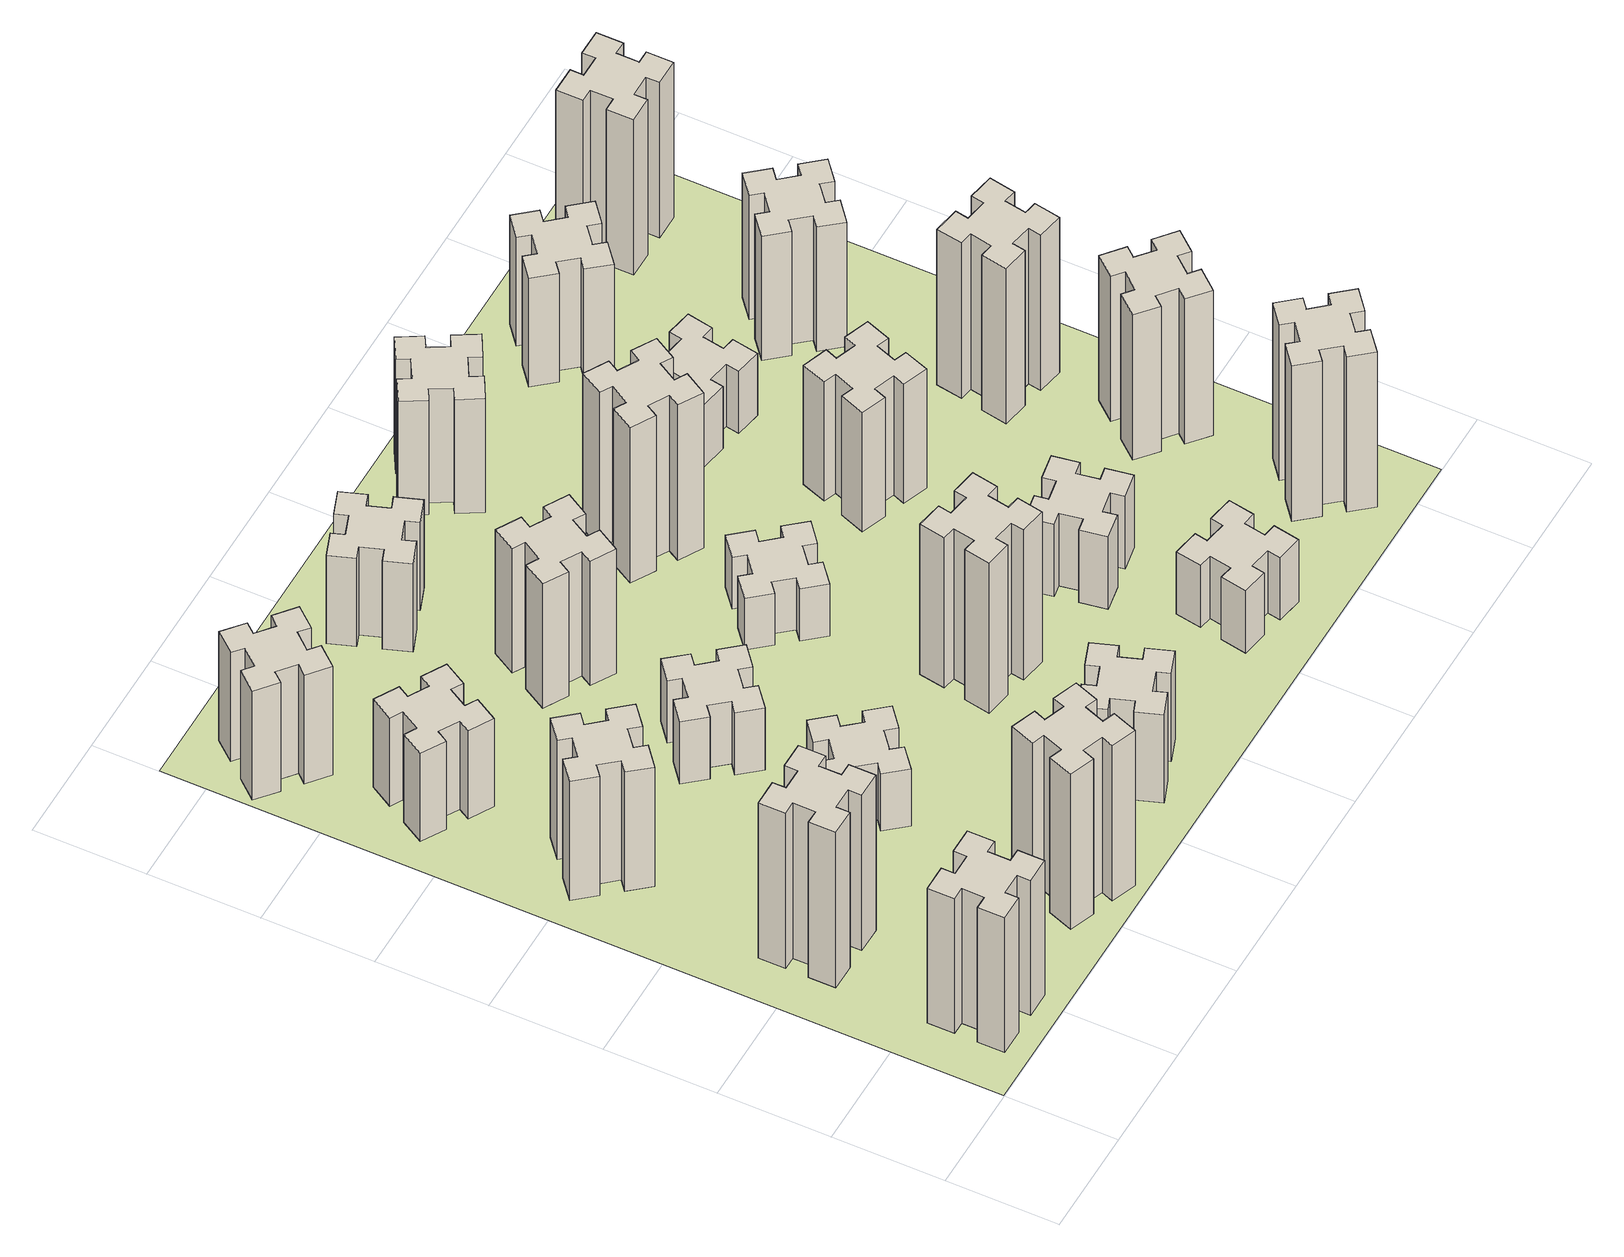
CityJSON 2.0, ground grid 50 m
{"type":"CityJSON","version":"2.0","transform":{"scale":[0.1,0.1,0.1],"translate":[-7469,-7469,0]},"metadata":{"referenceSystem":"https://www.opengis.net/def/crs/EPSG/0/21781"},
"CityObjects":{
"building1":{"type":"Building","attributes":{"class":"1000","function":"1000","usage":"1000","yearOfConstruction":2016,"roofType":"1000","measuredHeight":78,"storeysAboveGround":30,"storeysBelowGround":0},"geometry":[{"type":"Solid","lod":"1","boundaries":[[[[0,1,2,3,4,5,6,7,8,9,10,11,12,13,14,15,16,17,18,19]],[[17,16,20,21]],[[16,15,22,20]],[[15,14,23,22]],[[14,13,24,23]],[[13,12,25,24]],[[12,11,26,25]],[[11,10,27,26]],[[10,9,28,27]],[[9,8,29,28]],[[8,7,30,29]],[[7,6,31,30]],[[6,5,32,31]],[[5,4,33,32]],[[4,3,34,33]],[[3,2,35,34]],[[2,1,36,35]],[[1,0,37,36]],[[0,19,38,37]],[[19,18,39,38]],[[18,17,21,39]],[[24,25,26,27,28,29,30,31,32,33,34,35,36,37,38,39,21,20,22,23]]]]}]},
"building2":{"type":"Building","attributes":{"class":"1000","function":"1000","usage":"1000","yearOfConstruction":2016,"roofType":"1000","measuredHeight":90,"storeysAboveGround":30,"storeysBelowGround":0},"geometry":[{"type":"Solid","lod":"1","boundaries":[[[[40,41,42,43,44,45,46,47,48,49,50,51,52,53,54,55,56,57,58,59]],[[57,56,60,61]],[[56,55,62,60]],[[55,54,63,62]],[[54,53,64,63]],[[53,52,65,64]],[[52,51,66,65]],[[51,50,67,66]],[[50,49,68,67]],[[49,48,69,68]],[[48,47,70,69]],[[47,46,71,70]],[[46,45,72,71]],[[45,44,73,72]],[[44,43,74,73]],[[43,42,75,74]],[[42,41,76,75]],[[41,40,77,76]],[[40,59,78,77]],[[59,58,79,78]],[[58,57,61,79]],[[64,65,66,67,68,69,70,71,72,73,74,75,76,77,78,79,61,60,62,63]]]]}]},
"building3":{"type":"Building","attributes":{"class":"1000","function":"1000","usage":"1000","yearOfConstruction":2016,"roofType":"1000","measuredHeight":69,"storeysAboveGround":30,"storeysBelowGround":0},"geometry":[{"type":"Solid","lod":"1","boundaries":[[[[80,81,82,83,84,85,86,87,88,89,90,91,92,93,94,95,96,97,98,99]],[[97,96,100,101]],[[96,95,102,100]],[[95,94,103,102]],[[94,93,104,103]],[[93,92,105,104]],[[92,91,106,105]],[[91,90,107,106]],[[90,89,108,107]],[[89,88,109,108]],[[88,87,110,109]],[[87,86,111,110]],[[86,85,112,111]],[[85,84,113,112]],[[84,83,114,113]],[[83,82,115,114]],[[82,81,116,115]],[[81,80,117,116]],[[80,99,118,117]],[[99,98,119,118]],[[98,97,101,119]],[[104,105,106,107,108,109,110,111,112,113,114,115,116,117,118,119,101,100,102,103]]]]}]},
"building4":{"type":"Building","attributes":{"class":"1000","function":"1000","usage":"1000","yearOfConstruction":2016,"roofType":"1000","measuredHeight":51,"storeysAboveGround":30,"storeysBelowGround":0},"geometry":[{"type":"Solid","lod":"1","boundaries":[[[[120,121,122,123,124,125,126,127,128,129,130,131,132,133,134,135,136,137,138,139]],[[137,136,140,141]],[[136,135,142,140]],[[135,134,143,142]],[[134,133,144,143]],[[133,132,145,144]],[[132,131,146,145]],[[131,130,147,146]],[[130,129,148,147]],[[129,128,149,148]],[[128,127,150,149]],[[127,126,151,150]],[[126,125,152,151]],[[125,124,153,152]],[[124,123,154,153]],[[123,122,155,154]],[[122,121,156,155]],[[121,120,157,156]],[[120,139,158,157]],[[139,138,159,158]],[[138,137,141,159]],[[144,145,146,147,148,149,150,151,152,153,154,155,156,157,158,159,141,140,142,143]]]]}]},
"building5":{"type":"Building","attributes":{"class":"1000","function":"1000","usage":"1000","yearOfConstruction":2016,"roofType":"1000","measuredHeight":90,"storeysAboveGround":30,"storeysBelowGround":0},"geometry":[{"type":"Solid","lod":"1","boundaries":[[[[160,161,162,163,164,165,166,167,168,169,170,171,172,173,174,175,176,177,178,179]],[[177,176,180,181]],[[176,175,182,180]],[[175,174,183,182]],[[174,173,184,183]],[[173,172,185,184]],[[172,171,186,185]],[[171,170,187,186]],[[170,169,188,187]],[[169,168,189,188]],[[168,167,190,189]],[[167,166,191,190]],[[166,165,192,191]],[[165,164,193,192]],[[164,163,194,193]],[[163,162,195,194]],[[162,161,196,195]],[[161,160,197,196]],[[160,179,198,197]],[[179,178,199,198]],[[178,177,181,199]],[[184,185,186,187,188,189,190,191,192,193,194,195,196,197,198,199,181,180,182,183]]]]}]},
"building6":{"type":"Building","attributes":{"class":"1000","function":"1000","usage":"1000","yearOfConstruction":2016,"roofType":"1000","measuredHeight":63,"storeysAboveGround":30,"storeysBelowGround":0},"geometry":[{"type":"Solid","lod":"1","boundaries":[[[[200,201,202,203,204,205,206,207,208,209,210,211,212,213,214,215,216,217,218,219]],[[217,216,220,221]],[[216,215,222,220]],[[215,214,223,222]],[[214,213,224,223]],[[213,212,225,224]],[[212,211,226,225]],[[211,210,227,226]],[[210,209,228,227]],[[209,208,229,228]],[[208,207,230,229]],[[207,206,231,230]],[[206,205,232,231]],[[205,204,233,232]],[[204,203,234,233]],[[203,202,235,234]],[[202,201,236,235]],[[201,200,237,236]],[[200,219,238,237]],[[219,218,239,238]],[[218,217,221,239]],[[224,225,226,227,228,229,230,231,232,233,234,235,236,237,238,239,221,220,222,223]]]]}]},
"building7":{"type":"Building","attributes":{"class":"1000","function":"1000","usage":"1000","yearOfConstruction":2016,"roofType":"1000","measuredHeight":33,"storeysAboveGround":30,"storeysBelowGround":0},"geometry":[{"type":"Solid","lod":"1","boundaries":[[[[240,241,242,243,244,245,246,247,248,249,250,251,252,253,254,255,256,257,258,259]],[[257,256,260,261]],[[256,255,262,260]],[[255,254,263,262]],[[254,253,264,263]],[[253,252,265,264]],[[252,251,266,265]],[[251,250,267,266]],[[250,249,268,267]],[[249,248,269,268]],[[248,247,270,269]],[[247,246,271,270]],[[246,245,272,271]],[[245,244,273,272]],[[244,243,274,273]],[[243,242,275,274]],[[242,241,276,275]],[[241,240,277,276]],[[240,259,278,277]],[[259,258,279,278]],[[258,257,261,279]],[[264,265,266,267,268,269,270,271,272,273,274,275,276,277,278,279,261,260,262,263]]]]}]},
"building8":{"type":"Building","attributes":{"class":"1000","function":"1000","usage":"1000","yearOfConstruction":2016,"roofType":"1000","measuredHeight":36,"storeysAboveGround":30,"storeysBelowGround":0},"geometry":[{"type":"Solid","lod":"1","boundaries":[[[[280,281,282,283,284,285,286,287,288,289,290,291,292,293,294,295,296,297,298,299]],[[297,296,300,301]],[[296,295,302,300]],[[295,294,303,302]],[[294,293,304,303]],[[293,292,305,304]],[[292,291,306,305]],[[291,290,307,306]],[[290,289,308,307]],[[289,288,309,308]],[[288,287,310,309]],[[287,286,311,310]],[[286,285,312,311]],[[285,284,313,312]],[[284,283,314,313]],[[283,282,315,314]],[[282,281,316,315]],[[281,280,317,316]],[[280,299,318,317]],[[299,298,319,318]],[[298,297,301,319]],[[304,305,306,307,308,309,310,311,312,313,314,315,316,317,318,319,301,300,302,303]]]]}]},
"building9":{"type":"Building","attributes":{"class":"1000","function":"1000","usage":"1000","yearOfConstruction":2016,"roofType":"1000","measuredHeight":51,"storeysAboveGround":30,"storeysBelowGround":0},"geometry":[{"type":"Solid","lod":"1","boundaries":[[[[320,321,322,323,324,325,326,327,328,329,330,331,332,333,334,335,336,337,338,339]],[[337,336,340,341]],[[336,335,342,340]],[[335,334,343,342]],[[334,333,344,343]],[[333,332,345,344]],[[332,331,346,345]],[[331,330,347,346]],[[330,329,348,347]],[[329,328,349,348]],[[328,327,350,349]],[[327,326,351,350]],[[326,325,352,351]],[[325,324,353,352]],[[324,323,354,353]],[[323,322,355,354]],[[322,321,356,355]],[[321,320,357,356]],[[320,339,358,357]],[[339,338,359,358]],[[338,337,341,359]],[[344,345,346,347,348,349,350,351,352,353,354,355,356,357,358,359,341,340,342,343]]]]}]},
"building10":{"type":"Building","attributes":{"class":"1000","function":"1000","usage":"1000","yearOfConstruction":2016,"roofType":"1000","measuredHeight":72,"storeysAboveGround":30,"storeysBelowGround":0},"geometry":[{"type":"Solid","lod":"1","boundaries":[[[[360,361,362,363,364,365,366,367,368,369,370,371,372,373,374,375,376,377,378,379]],[[377,376,380,381]],[[376,375,382,380]],[[375,374,383,382]],[[374,373,384,383]],[[373,372,385,384]],[[372,371,386,385]],[[371,370,387,386]],[[370,369,388,387]],[[369,368,389,388]],[[368,367,390,389]],[[367,366,391,390]],[[366,365,392,391]],[[365,364,393,392]],[[364,363,394,393]],[[363,362,395,394]],[[362,361,396,395]],[[361,360,397,396]],[[360,379,398,397]],[[379,378,399,398]],[[378,377,381,399]],[[384,385,386,387,388,389,390,391,392,393,394,395,396,397,398,399,381,380,382,383]]]]}]},
"building11":{"type":"Building","attributes":{"class":"1000","function":"1000","usage":"1000","yearOfConstruction":2016,"roofType":"1000","measuredHeight":51,"storeysAboveGround":30,"storeysBelowGround":0},"geometry":[{"type":"Solid","lod":"1","boundaries":[[[[400,401,402,403,404,405,406,407,408,409,410,411,412,413,414,415,416,417,418,419]],[[417,416,420,421]],[[416,415,422,420]],[[415,414,423,422]],[[414,413,424,423]],[[413,412,425,424]],[[412,411,426,425]],[[411,410,427,426]],[[410,409,428,427]],[[409,408,429,428]],[[408,407,430,429]],[[407,406,431,430]],[[406,405,432,431]],[[405,404,433,432]],[[404,403,434,433]],[[403,402,435,434]],[[402,401,436,435]],[[401,400,437,436]],[[400,419,438,437]],[[419,418,439,438]],[[418,417,421,439]],[[424,425,426,427,428,429,430,431,432,433,434,435,436,437,438,439,421,420,422,423]]]]}]},
"building12":{"type":"Building","attributes":{"class":"1000","function":"1000","usage":"1000","yearOfConstruction":2016,"roofType":"1000","measuredHeight":87,"storeysAboveGround":30,"storeysBelowGround":0},"geometry":[{"type":"Solid","lod":"1","boundaries":[[[[440,441,442,443,444,445,446,447,448,449,450,451,452,453,454,455,456,457,458,459]],[[457,456,460,461]],[[456,455,462,460]],[[455,454,463,462]],[[454,453,464,463]],[[453,452,465,464]],[[452,451,466,465]],[[451,450,467,466]],[[450,449,468,467]],[[449,448,469,468]],[[448,447,470,469]],[[447,446,471,470]],[[446,445,472,471]],[[445,444,473,472]],[[444,443,474,473]],[[443,442,475,474]],[[442,441,476,475]],[[441,440,477,476]],[[440,459,478,477]],[[459,458,479,478]],[[458,457,461,479]],[[464,465,466,467,468,469,470,471,472,473,474,475,476,477,478,479,461,460,462,463]]]]}]},
"building13":{"type":"Building","attributes":{"class":"1000","function":"1000","usage":"1000","yearOfConstruction":2016,"roofType":"1000","measuredHeight":30,"storeysAboveGround":30,"storeysBelowGround":0},"geometry":[{"type":"Solid","lod":"1","boundaries":[[[[480,481,482,483,484,485,486,487,488,489,490,491,492,493,494,495,496,497,498,499]],[[497,496,500,501]],[[496,495,502,500]],[[495,494,503,502]],[[494,493,504,503]],[[493,492,505,504]],[[492,491,506,505]],[[491,490,507,506]],[[490,489,508,507]],[[489,488,509,508]],[[488,487,510,509]],[[487,486,511,510]],[[486,485,512,511]],[[485,484,513,512]],[[484,483,514,513]],[[483,482,515,514]],[[482,481,516,515]],[[481,480,517,516]],[[480,499,518,517]],[[499,498,519,518]],[[498,497,501,519]],[[504,505,506,507,508,509,510,511,512,513,514,515,516,517,518,519,501,500,502,503]]]]}]},
"building14":{"type":"Building","attributes":{"class":"1000","function":"1000","usage":"1000","yearOfConstruction":2016,"roofType":"1000","measuredHeight":90,"storeysAboveGround":30,"storeysBelowGround":0},"geometry":[{"type":"Solid","lod":"1","boundaries":[[[[520,521,522,523,524,525,526,527,528,529,530,531,532,533,534,535,536,537,538,539]],[[537,536,540,541]],[[536,535,542,540]],[[535,534,543,542]],[[534,533,544,543]],[[533,532,545,544]],[[532,531,546,545]],[[531,530,547,546]],[[530,529,548,547]],[[529,528,549,548]],[[528,527,550,549]],[[527,526,551,550]],[[526,525,552,551]],[[525,524,553,552]],[[524,523,554,553]],[[523,522,555,554]],[[522,521,556,555]],[[521,520,557,556]],[[520,539,558,557]],[[539,538,559,558]],[[538,537,541,559]],[[544,545,546,547,548,549,550,551,552,553,554,555,556,557,558,559,541,540,542,543]]]]}]},
"building15":{"type":"Building","attributes":{"class":"1000","function":"1000","usage":"1000","yearOfConstruction":2016,"roofType":"1000","measuredHeight":36,"storeysAboveGround":30,"storeysBelowGround":0},"geometry":[{"type":"Solid","lod":"1","boundaries":[[[[560,561,562,563,564,565,566,567,568,569,570,571,572,573,574,575,576,577,578,579]],[[577,576,580,581]],[[576,575,582,580]],[[575,574,583,582]],[[574,573,584,583]],[[573,572,585,584]],[[572,571,586,585]],[[571,570,587,586]],[[570,569,588,587]],[[569,568,589,588]],[[568,567,590,589]],[[567,566,591,590]],[[566,565,592,591]],[[565,564,593,592]],[[564,563,594,593]],[[563,562,595,594]],[[562,561,596,595]],[[561,560,597,596]],[[560,579,598,597]],[[579,578,599,598]],[[578,577,581,599]],[[584,585,586,587,588,589,590,591,592,593,594,595,596,597,598,599,581,580,582,583]]]]}]},
"building16":{"type":"Building","attributes":{"class":"1000","function":"1000","usage":"1000","yearOfConstruction":2016,"roofType":"1000","measuredHeight":66,"storeysAboveGround":30,"storeysBelowGround":0},"geometry":[{"type":"Solid","lod":"1","boundaries":[[[[600,601,602,603,604,605,606,607,608,609,610,611,612,613,614,615,616,617,618,619]],[[617,616,620,621]],[[616,615,622,620]],[[615,614,623,622]],[[614,613,624,623]],[[613,612,625,624]],[[612,611,626,625]],[[611,610,627,626]],[[610,609,628,627]],[[609,608,629,628]],[[608,607,630,629]],[[607,606,631,630]],[[606,605,632,631]],[[605,604,633,632]],[[604,603,634,633]],[[603,602,635,634]],[[602,601,636,635]],[[601,600,637,636]],[[600,619,638,637]],[[619,618,639,638]],[[618,617,621,639]],[[624,625,626,627,628,629,630,631,632,633,634,635,636,637,638,639,621,620,622,623]]]]}]},
"building17":{"type":"Building","attributes":{"class":"1000","function":"1000","usage":"1000","yearOfConstruction":2016,"roofType":"1000","measuredHeight":42,"storeysAboveGround":30,"storeysBelowGround":0},"geometry":[{"type":"Solid","lod":"1","boundaries":[[[[640,641,642,643,644,645,646,647,648,649,650,651,652,653,654,655,656,657,658,659]],[[657,656,660,661]],[[656,655,662,660]],[[655,654,663,662]],[[654,653,664,663]],[[653,652,665,664]],[[652,651,666,665]],[[651,650,667,666]],[[650,649,668,667]],[[649,648,669,668]],[[648,647,670,669]],[[647,646,671,670]],[[646,645,672,671]],[[645,644,673,672]],[[644,643,674,673]],[[643,642,675,674]],[[642,641,676,675]],[[641,640,677,676]],[[640,659,678,677]],[[659,658,679,678]],[[658,657,661,679]],[[664,665,666,667,668,669,670,671,672,673,674,675,676,677,678,679,661,660,662,663]]]]}]},
"building18":{"type":"Building","attributes":{"class":"1000","function":"1000","usage":"1000","yearOfConstruction":2016,"roofType":"1000","measuredHeight":69,"storeysAboveGround":30,"storeysBelowGround":0},"geometry":[{"type":"Solid","lod":"1","boundaries":[[[[680,681,682,683,684,685,686,687,688,689,690,691,692,693,694,695,696,697,698,699]],[[697,696,700,701]],[[696,695,702,700]],[[695,694,703,702]],[[694,693,704,703]],[[693,692,705,704]],[[692,691,706,705]],[[691,690,707,706]],[[690,689,708,707]],[[689,688,709,708]],[[688,687,710,709]],[[687,686,711,710]],[[686,685,712,711]],[[685,684,713,712]],[[684,683,714,713]],[[683,682,715,714]],[[682,681,716,715]],[[681,680,717,716]],[[680,699,718,717]],[[699,698,719,718]],[[698,697,701,719]],[[704,705,706,707,708,709,710,711,712,713,714,715,716,717,718,719,701,700,702,703]]]]}]},
"building19":{"type":"Building","attributes":{"class":"1000","function":"1000","usage":"1000","yearOfConstruction":2016,"roofType":"1000","measuredHeight":36,"storeysAboveGround":30,"storeysBelowGround":0},"geometry":[{"type":"Solid","lod":"1","boundaries":[[[[720,721,722,723,724,725,726,727,728,729,730,731,732,733,734,735,736,737,738,739]],[[737,736,740,741]],[[736,735,742,740]],[[735,734,743,742]],[[734,733,744,743]],[[733,732,745,744]],[[732,731,746,745]],[[731,730,747,746]],[[730,729,748,747]],[[729,728,749,748]],[[728,727,750,749]],[[727,726,751,750]],[[726,725,752,751]],[[725,724,753,752]],[[724,723,754,753]],[[723,722,755,754]],[[722,721,756,755]],[[721,720,757,756]],[[720,739,758,757]],[[739,738,759,758]],[[738,737,741,759]],[[744,745,746,747,748,749,750,751,752,753,754,755,756,757,758,759,741,740,742,743]]]]}]},
"building20":{"type":"Building","attributes":{"class":"1000","function":"1000","usage":"1000","yearOfConstruction":2016,"roofType":"1000","measuredHeight":90,"storeysAboveGround":30,"storeysBelowGround":0},"geometry":[{"type":"Solid","lod":"1","boundaries":[[[[760,761,762,763,764,765,766,767,768,769,770,771,772,773,774,775,776,777,778,779]],[[777,776,780,781]],[[776,775,782,780]],[[775,774,783,782]],[[774,773,784,783]],[[773,772,785,784]],[[772,771,786,785]],[[771,770,787,786]],[[770,769,788,787]],[[769,768,789,788]],[[768,767,790,789]],[[767,766,791,790]],[[766,765,792,791]],[[765,764,793,792]],[[764,763,794,793]],[[763,762,795,794]],[[762,761,796,795]],[[761,760,797,796]],[[760,779,798,797]],[[779,778,799,798]],[[778,777,781,799]],[[784,785,786,787,788,789,790,791,792,793,794,795,796,797,798,799,781,780,782,783]]]]}]},
"building21":{"type":"Building","attributes":{"class":"1000","function":"1000","usage":"1000","yearOfConstruction":2016,"roofType":"1000","measuredHeight":63,"storeysAboveGround":30,"storeysBelowGround":0},"geometry":[{"type":"Solid","lod":"1","boundaries":[[[[800,801,802,803,804,805,806,807,808,809,810,811,812,813,814,815,816,817,818,819]],[[817,816,820,821]],[[816,815,822,820]],[[815,814,823,822]],[[814,813,824,823]],[[813,812,825,824]],[[812,811,826,825]],[[811,810,827,826]],[[810,809,828,827]],[[809,808,829,828]],[[808,807,830,829]],[[807,806,831,830]],[[806,805,832,831]],[[805,804,833,832]],[[804,803,834,833]],[[803,802,835,834]],[[802,801,836,835]],[[801,800,837,836]],[[800,819,838,837]],[[819,818,839,838]],[[818,817,821,839]],[[824,825,826,827,828,829,830,831,832,833,834,835,836,837,838,839,821,820,822,823]]]]}]},
"building22":{"type":"Building","attributes":{"class":"1000","function":"1000","usage":"1000","yearOfConstruction":2016,"roofType":"1000","measuredHeight":84,"storeysAboveGround":30,"storeysBelowGround":0},"geometry":[{"type":"Solid","lod":"1","boundaries":[[[[840,841,842,843,844,845,846,847,848,849,850,851,852,853,854,855,856,857,858,859]],[[857,856,860,861]],[[856,855,862,860]],[[855,854,863,862]],[[854,853,864,863]],[[853,852,865,864]],[[852,851,866,865]],[[851,850,867,866]],[[850,849,868,867]],[[849,848,869,868]],[[848,847,870,869]],[[847,846,871,870]],[[846,845,872,871]],[[845,844,873,872]],[[844,843,874,873]],[[843,842,875,874]],[[842,841,876,875]],[[841,840,877,876]],[[840,859,878,877]],[[859,858,879,878]],[[858,857,861,879]],[[864,865,866,867,868,869,870,871,872,873,874,875,876,877,878,879,861,860,862,863]]]]}]},
"building23":{"type":"Building","attributes":{"class":"1000","function":"1000","usage":"1000","yearOfConstruction":2016,"roofType":"1000","measuredHeight":90,"storeysAboveGround":30,"storeysBelowGround":0},"geometry":[{"type":"Solid","lod":"1","boundaries":[[[[880,881,882,883,884,885,886,887,888,889,890,891,892,893,894,895,896,897,898,899]],[[897,896,900,901]],[[896,895,902,900]],[[895,894,903,902]],[[894,893,904,903]],[[893,892,905,904]],[[892,891,906,905]],[[891,890,907,906]],[[890,889,908,907]],[[889,888,909,908]],[[888,887,910,909]],[[887,886,911,910]],[[886,885,912,911]],[[885,884,913,912]],[[884,883,914,913]],[[883,882,915,914]],[[882,881,916,915]],[[881,880,917,916]],[[880,899,918,917]],[[899,898,919,918]],[[898,897,901,919]],[[904,905,906,907,908,909,910,911,912,913,914,915,916,917,918,919,901,900,902,903]]]]}]},
"building24":{"type":"Building","attributes":{"class":"1000","function":"1000","usage":"1000","yearOfConstruction":2016,"roofType":"1000","measuredHeight":72,"storeysAboveGround":30,"storeysBelowGround":0},"geometry":[{"type":"Solid","lod":"1","boundaries":[[[[920,921,922,923,924,925,926,927,928,929,930,931,932,933,934,935,936,937,938,939]],[[937,936,940,941]],[[936,935,942,940]],[[935,934,943,942]],[[934,933,944,943]],[[933,932,945,944]],[[932,931,946,945]],[[931,930,947,946]],[[930,929,948,947]],[[929,928,949,948]],[[928,927,950,949]],[[927,926,951,950]],[[926,925,952,951]],[[925,924,953,952]],[[924,923,954,953]],[[923,922,955,954]],[[922,921,956,955]],[[921,920,957,956]],[[920,939,958,957]],[[939,938,959,958]],[[938,937,941,959]],[[944,945,946,947,948,949,950,951,952,953,954,955,956,957,958,959,941,940,942,943]]]]}]},
"building25":{"type":"Building","attributes":{"class":"1000","function":"1000","usage":"1000","yearOfConstruction":2016,"roofType":"1000","measuredHeight":90,"storeysAboveGround":30,"storeysBelowGround":0},"geometry":[{"type":"Solid","lod":"1","boundaries":[[[[960,961,962,963,964,965,966,967,968,969,970,971,972,973,974,975,976,977,978,979]],[[977,976,980,981]],[[976,975,982,980]],[[975,974,983,982]],[[974,973,984,983]],[[973,972,985,984]],[[972,971,986,985]],[[971,970,987,986]],[[970,969,988,987]],[[969,968,989,988]],[[968,967,990,989]],[[967,966,991,990]],[[966,965,992,991]],[[965,964,993,992]],[[964,963,994,993]],[[963,962,995,994]],[[962,961,996,995]],[[961,960,997,996]],[[960,979,998,997]],[[979,978,999,998]],[[978,977,981,999]],[[984,985,986,987,988,989,990,991,992,993,994,995,996,997,998,999,981,980,982,983]]]]}]},
"landuse1":{"type":"LandUse","attributes":{"name":"plot1","function":"1010"},"geometry":[{"type":"MultiSurface","lod":"1","boundaries":[[[1000,1001,1002,1003]]]}]}
},
"vertices":[
[265,325,0],[265,225,0],[205,225,0],[205,105,0],[325,105,0],[325,165,0],[425,165,0],[425,105,0],[545,105,0],[545,225,0],[485,225,0],[485,325,0],[545,325,0],[545,445,0],[425,445,0],[425,385,0],[325,385,0],[325,445,0],[205,445,0],[205,325,0],[325,385,780],[325,445,780],[425,385,780],[425,445,780],[545,445,780],[545,325,780],[485,325,780],[485,225,780],[545,225,780],[545,105,780],[425,105,780],[425,165,780],[325,165,780],[325,105,780],[205,105,780],[205,225,780],[265,225,780],[265,325,780],[205,325,780],[205,445,780],
[265,1065,0],[265,965,0],[205,965,0],[205,845,0],[325,845,0],[325,905,0],[425,905,0],[425,845,0],[545,845,0],[545,965,0],[485,965,0],[485,1065,0],[545,1065,0],[545,1185,0],[425,1185,0],[425,1125,0],[325,1125,0],[325,1185,0],[205,1185,0],[205,1065,0],[325,1125,900],[325,1185,900],[425,1125,900],[425,1185,900],[545,1185,900],[545,1065,900],[485,1065,900],[485,965,900],[545,965,900],[545,845,900],[425,845,900],[425,905,900],[325,905,900],[325,845,900],[205,845,900],[205,965,900],[265,965,900],[265,1065,900],[205,1065,900],[205,1185,900],
[492,1988,0],[427,2064,0],[473,2103,0],[396,2195,0],[304,2118,0],[343,2072,0],[266,2007,0],[228,2053,0],[136,1976,0],[213,1884,0],[259,1923,0],[323,1846,0],[277,1808,0],[354,1716,0],[446,1793,0],[408,1839,0],[484,1903,0],[523,1857,0],[615,1934,0],[538,2026,0],[484,1903,690],[523,1857,690],[408,1839,690],[446,1793,690],[354,1716,690],[277,1808,690],[323,1846,690],[259,1923,690],[213,1884,690],[136,1976,690],[228,2053,690],[266,2007,690],[343,2072,690],[304,2118,690],[396,2195,690],[473,2103,690],[427,2064,690],[492,1988,690],[538,2026,690],[615,1934,690],
[446,2597,0],[496,2684,0],[548,2654,0],[608,2758,0],[504,2818,0],[474,2766,0],[387,2816,0],[417,2868,0],[313,2928,0],[253,2824,0],[305,2794,0],[255,2707,0],[203,2737,0],[143,2633,0],[247,2573,0],[277,2625,0],[364,2575,0],[334,2523,0],[438,2463,0],[498,2567,0],[364,2575,510],[334,2523,510],[277,2625,510],[247,2573,510],[143,2633,510],[203,2737,510],[255,2707,510],[305,2794,510],[253,2824,510],[313,2928,510],[417,2868,510],[387,2816,510],[474,2766,510],[504,2818,510],[608,2758,510],[548,2654,510],[496,2684,510],[446,2597,510],[498,2567,510],[438,2463,510],
[1029,360,0],[995,266,0],[939,287,0],[897,174,0],[1010,133,0],[1031,189,0],[1125,155,0],[1104,99,0],[1217,57,0],[1258,170,0],[1202,191,0],[1236,285,0],[1292,264,0],[1333,377,0],[1220,418,0],[1200,362,0],[1106,396,0],[1127,452,0],[1014,493,0],[973,380,0],[1106,396,900],[1127,452,900],[1200,362,900],[1220,418,900],[1333,377,900],[1292,264,900],[1236,285,900],[1202,191,900],[1258,170,900],[1217,57,900],[1104,99,900],[1125,155,900],[1031,189,900],[1010,133,900],[897,174,900],[939,287,900],[995,266,900],[1029,360,900],[973,380,900],[1014,493,900],
[384,3387,0],[308,3452,0],[346,3498,0],[254,3575,0],[177,3483,0],[223,3444,0],[159,3368,0],[113,3406,0],[36,3314,0],[128,3237,0],[166,3283,0],[243,3219,0],[204,3173,0],[296,3096,0],[373,3188,0],[327,3226,0],[392,3303,0],[438,3264,0],[515,3356,0],[423,3433,0],[392,3303,630],[438,3264,630],[327,3226,630],[373,3188,630],[296,3096,630],[204,3173,630],[243,3219,630],[166,3283,630],[128,3237,630],[36,3314,630],[113,3406,630],[159,3368,630],[223,3444,630],[177,3483,630],[254,3575,630],[346,3498,630],[308,3452,630],[384,3387,630],[423,3433,630],[515,3356,630],
[1083,1332,0],[1006,1267,0],[968,1313,0],[876,1236,0],[953,1144,0],[999,1183,0],[1063,1106,0],[1017,1068,0],[1094,976,0],[1186,1053,0],[1148,1099,0],[1224,1163,0],[1263,1117,0],[1355,1194,0],[1278,1286,0],[1232,1248,0],[1167,1324,0],[1213,1363,0],[1136,1455,0],[1044,1378,0],[1167,1324,330],[1213,1363,330],[1232,1248,330],[1278,1286,330],[1355,1194,330],[1263,1117,330],[1224,1163,330],[1148,1099,330],[1186,1053,330],[1094,976,330],[1017,1068,330],[1063,1106,330],[999,1183,330],[953,1144,330],[876,1236,330],[968,1313,330],[1006,1267,330],[1083,1332,330],[1044,1378,330],[1136,1455,330],
[1083,1972,0],[1006,1907,0],[968,1953,0],[876,1876,0],[953,1784,0],[999,1823,0],[1063,1746,0],[1017,1708,0],[1094,1616,0],[1186,1693,0],[1148,1739,0],[1224,1803,0],[1263,1757,0],[1355,1834,0],[1278,1926,0],[1232,1888,0],[1167,1964,0],[1213,2003,0],[1136,2095,0],[1044,2018,0],[1167,1964,360],[1213,2003,360],[1232,1888,360],[1278,1926,360],[1355,1834,360],[1263,1757,360],[1224,1803,360],[1148,1739,360],[1186,1693,360],[1094,1616,360],[1017,1708,360],[1063,1746,360],[999,1823,360],[953,1784,360],[876,1876,360],[968,1953,360],[1006,1907,360],[1083,1972,360],[1044,2018,360],[1136,2095,360],
[1765,496,0],[1671,462,0],[1650,518,0],[1537,477,0],[1579,364,0],[1635,385,0],[1669,291,0],[1613,270,0],[1654,157,0],[1767,199,0],[1746,255,0],[1840,289,0],[1860,233,0],[1973,274,0],[1932,387,0],[1876,366,0],[1842,460,0],[1898,480,0],[1857,593,0],[1744,552,0],[1842,460,510],[1898,480,510],[1876,366,510],[1932,387,510],[1973,274,510],[1860,233,510],[1840,289,510],[1746,255,510],[1767,199,510],[1654,157,510],[1613,270,510],[1669,291,510],[1635,385,510],[1579,364,510],[1537,477,510],[1650,518,510],[1671,462,510],[1765,496,510],[1744,552,510],[1857,593,510],
[1314,2666,0],[1227,2716,0],[1257,2768,0],[1153,2828,0],[1093,2724,0],[1145,2694,0],[1095,2607,0],[1043,2637,0],[983,2533,0],[1087,2473,0],[1117,2525,0],[1204,2475,0],[1174,2423,0],[1278,2363,0],[1338,2467,0],[1286,2497,0],[1336,2584,0],[1388,2554,0],[1448,2658,0],[1344,2718,0],[1336,2584,720],[1388,2554,720],[1286,2497,720],[1338,2467,720],[1278,2363,720],[1174,2423,720],[1204,2475,720],[1117,2525,720],[1087,2473,720],[983,2533,720],[1043,2637,720],[1095,2607,720],[1145,2694,720],[1093,2724,720],[1153,2828,720],[1257,2768,720],[1227,2716,720],[1314,2666,720],[1344,2718,720],[1448,2658,720],
[1125,3456,0],[1031,3422,0],[1010,3478,0],[897,3437,0],[939,3324,0],[995,3345,0],[1029,3251,0],[973,3230,0],[1014,3117,0],[1127,3159,0],[1106,3215,0],[1200,3249,0],[1220,3193,0],[1333,3234,0],[1292,3347,0],[1236,3326,0],[1202,3420,0],[1258,3440,0],[1217,3553,0],[1104,3512,0],[1202,3420,510],[1258,3440,510],[1236,3326,510],[1292,3347,510],[1333,3234,510],[1220,3193,510],[1200,3249,510],[1106,3215,510],[1127,3159,510],[1014,3117,510],[973,3230,510],[1029,3251,510],[995,3345,510],[939,3324,510],[897,3437,510],[1010,3478,510],[1031,3422,510],[1125,3456,510],[1104,3512,510],[1217,3553,510],
[2055,1047,0],[2072,1145,0],[2131,1135,0],[2152,1253,0],[2034,1274,0],[2024,1215,0],[1925,1232,0],[1936,1291,0],[1817,1312,0],[1797,1194,0],[1856,1184,0],[1838,1085,0],[1779,1096,0],[1758,977,0],[1877,957,0],[1887,1016,0],[1985,998,0],[1975,939,0],[2093,918,0],[2114,1037,0],[1985,998,870],[1975,939,870],[1887,1016,870],[1877,957,870],[1758,977,870],[1779,1096,870],[1838,1085,870],[1856,1184,870],[1797,1194,870],[1817,1312,870],[1936,1291,870],[1925,1232,870],[2024,1215,870],[2034,1274,870],[2152,1253,870],[2131,1135,870],[2072,1145,870],[2055,1047,870],[2114,1037,870],[2093,918,870],
[1972,1988,0],[1907,2064,0],[1953,2103,0],[1876,2195,0],[1784,2118,0],[1823,2072,0],[1746,2007,0],[1708,2053,0],[1616,1976,0],[1693,1884,0],[1739,1923,0],[1803,1846,0],[1757,1808,0],[1834,1716,0],[1926,1793,0],[1888,1839,0],[1964,1903,0],[2003,1857,0],[2095,1934,0],[2018,2026,0],[1964,1903,300],[2003,1857,300],[1888,1839,300],[1926,1793,300],[1834,1716,300],[1757,1808,300],[1803,1846,300],[1739,1923,300],[1693,1884,300],[1616,1976,300],[1708,2053,300],[1746,2007,300],[1823,2072,300],[1784,2118,300],[1876,2195,300],[1953,2103,300],[1907,2064,300],[1972,1988,300],[2018,2026,300],[2095,1934,300],
[2026,2497,0],[2076,2584,0],[2128,2554,0],[2188,2658,0],[2084,2718,0],[2054,2666,0],[1967,2716,0],[1997,2768,0],[1893,2828,0],[1833,2724,0],[1885,2694,0],[1835,2607,0],[1783,2637,0],[1723,2533,0],[1827,2473,0],[1857,2525,0],[1944,2475,0],[1914,2423,0],[2018,2363,0],[2078,2467,0],[1944,2475,900],[1914,2423,900],[1857,2525,900],[1827,2473,900],[1723,2533,900],[1783,2637,900],[1835,2607,900],[1885,2694,900],[1833,2724,900],[1893,2828,900],[1997,2768,900],[1967,2716,900],[2054,2666,900],[2084,2718,900],[2188,2658,900],[2128,2554,900],[2076,2584,900],[2026,2497,900],[2078,2467,900],[2018,2363,900],
[2596,444,0],[2578,345,0],[2519,356,0],[2498,237,0],[2617,217,0],[2627,276,0],[2725,258,0],[2715,199,0],[2833,178,0],[2854,297,0],[2795,307,0],[2812,405,0],[2871,395,0],[2892,513,0],[2774,534,0],[2764,475,0],[2665,492,0],[2676,551,0],[2557,572,0],[2537,454,0],[2665,492,360],[2676,551,360],[2764,475,360],[2774,534,360],[2892,513,360],[2871,395,360],[2812,405,360],[2795,307,360],[2854,297,360],[2833,178,360],[2715,199,360],[2725,258,360],[2627,276,360],[2617,217,360],[2498,237,360],[2519,356,360],[2578,345,360],[2596,444,360],[2537,454,360],[2557,572,360],
[1844,3556,0],[1757,3506,0],[1727,3558,0],[1623,3498,0],[1683,3394,0],[1735,3424,0],[1785,3337,0],[1733,3307,0],[1793,3203,0],[1897,3263,0],[1867,3315,0],[1954,3365,0],[1984,3313,0],[2088,3373,0],[2028,3477,0],[1976,3447,0],[1926,3534,0],[1978,3564,0],[1918,3668,0],[1814,3608,0],[1926,3534,660],[1978,3564,660],[1976,3447,660],[2028,3477,660],[2088,3373,660],[1984,3313,660],[1954,3365,660],[1867,3315,660],[1897,3263,660],[1793,3203,660],[1733,3307,660],[1785,3337,660],[1735,3424,660],[1683,3394,660],[1623,3498,660],[1727,3558,660],[1757,3506,660],[1844,3556,660],[1814,3608,660],[1918,3668,660],
[2625,1132,0],[2527,1115,0],[2517,1174,0],[2398,1153,0],[2419,1035,0],[2478,1045,0],[2496,947,0],[2437,937,0],[2457,818,0],[2576,839,0],[2565,898,0],[2664,916,0],[2674,857,0],[2792,877,0],[2771,996,0],[2712,985,0],[2695,1084,0],[2754,1094,0],[2733,1212,0],[2615,1191,0],[2695,1084,420],[2754,1094,420],[2712,985,420],[2771,996,420],[2792,877,420],[2674,857,420],[2664,916,420],[2565,898,420],[2576,839,420],[2457,818,420],[2437,937,420],[2496,947,420],[2478,1045,420],[2419,1035,420],[2398,1153,420],[2517,1174,420],[2527,1115,420],[2625,1132,420],[2615,1191,420],[2733,1212,420],
[2682,1871,0],[2716,1965,0],[2772,1944,0],[2813,2057,0],[2700,2098,0],[2680,2042,0],[2586,2076,0],[2607,2132,0],[2494,2173,0],[2453,2060,0],[2509,2040,0],[2475,1946,0],[2419,1967,0],[2377,1854,0],[2490,1813,0],[2511,1869,0],[2605,1835,0],[2584,1779,0],[2697,1737,0],[2738,1850,0],[2605,1835,690],[2584,1779,690],[2511,1869,690],[2490,1813,690],[2377,1854,690],[2419,1967,690],[2475,1946,690],[2509,2040,690],[2453,2060,690],[2494,2173,690],[2607,2132,690],[2586,2076,690],[2680,2042,690],[2700,2098,690],[2813,2057,690],[2772,1944,690],[2716,1965,690],[2682,1871,690],[2738,1850,690],[2697,1737,690],
[2664,2795,0],[2565,2812,0],[2576,2871,0],[2457,2892,0],[2437,2774,0],[2496,2764,0],[2478,2665,0],[2419,2676,0],[2398,2557,0],[2517,2537,0],[2527,2596,0],[2625,2578,0],[2615,2519,0],[2733,2498,0],[2754,2617,0],[2695,2627,0],[2712,2725,0],[2771,2715,0],[2792,2833,0],[2674,2854,0],[2712,2725,360],[2771,2715,360],[2695,2627,360],[2754,2617,360],[2733,2498,360],[2615,2519,360],[2625,2578,360],[2527,2596,360],[2517,2537,360],[2398,2557,360],[2419,2676,360],[2478,2665,360],[2496,2764,360],[2437,2774,360],[2457,2892,360],[2576,2871,360],[2565,2812,360],[2664,2795,360],[2674,2854,360],[2792,2833,360],
[3468,259,0],[3544,323,0],[3583,277,0],[3675,354,0],[3598,446,0],[3552,408,0],[3487,484,0],[3533,523,0],[3456,615,0],[3364,538,0],[3403,492,0],[3326,427,0],[3288,473,0],[3196,396,0],[3273,304,0],[3319,343,0],[3383,266,0],[3337,228,0],[3414,136,0],[3506,213,0],[3383,266,900],[3337,228,900],[3319,343,900],[3273,304,900],[3196,396,900],[3288,473,900],[3326,427,900],[3403,492,900],[3364,538,900],[3456,615,900],[3533,523,900],[3487,484,900],[3552,408,900],[3598,446,900],[3675,354,900],[3583,277,900],[3544,323,900],[3468,259,900],[3506,213,900],[3414,136,900],
[2812,3368,0],[2747,3444,0],[2793,3483,0],[2716,3575,0],[2624,3498,0],[2663,3452,0],[2586,3387,0],[2548,3433,0],[2456,3356,0],[2533,3264,0],[2579,3303,0],[2643,3226,0],[2597,3188,0],[2674,3096,0],[2766,3173,0],[2728,3219,0],[2804,3283,0],[2843,3237,0],[2935,3314,0],[2858,3406,0],[2804,3283,630],[2843,3237,630],[2728,3219,630],[2766,3173,630],[2674,3096,630],[2597,3188,630],[2643,3226,630],[2579,3303,630],[2533,3264,630],[2456,3356,630],[2548,3433,630],[2586,3387,630],[2663,3452,630],[2624,3498,630],[2716,3575,630],[2793,3483,630],[2747,3444,630],[2812,3368,630],[2858,3406,630],[2935,3314,630],
[3487,1006,0],[3552,1083,0],[3598,1044,0],[3675,1136,0],[3583,1213,0],[3544,1167,0],[3468,1232,0],[3506,1278,0],[3414,1355,0],[3337,1263,0],[3383,1224,0],[3319,1148,0],[3273,1186,0],[3196,1094,0],[3288,1017,0],[3326,1063,0],[3403,999,0],[3364,953,0],[3456,876,0],[3533,968,0],[3403,999,840],[3364,953,840],[3326,1063,840],[3288,1017,840],[3196,1094,840],[3273,1186,840],[3319,1148,840],[3383,1224,840],[3337,1263,840],[3414,1355,840],[3506,1278,840],[3468,1232,840],[3544,1167,840],[3583,1213,840],[3675,1136,840],[3598,1044,840],[3552,1083,840],[3487,1006,840],[3533,968,840],[3456,876,840],
[3267,1656,0],[3365,1638,0],[3355,1579,0],[3473,1558,0],[3494,1677,0],[3435,1687,0],[3452,1785,0],[3511,1775,0],[3532,1893,0],[3414,1914,0],[3404,1855,0],[3305,1872,0],[3316,1931,0],[3197,1952,0],[3177,1834,0],[3236,1824,0],[3218,1725,0],[3159,1736,0],[3138,1617,0],[3257,1597,0],[3218,1725,900],[3159,1736,900],[3236,1824,900],[3177,1834,900],[3197,1952,900],[3316,1931,900],[3305,1872,900],[3404,1855,900],[3414,1914,900],[3532,1893,900],[3511,1775,900],[3452,1785,900],[3435,1687,900],[3494,1677,900],[3473,1558,900],[3355,1579,900],[3365,1638,900],[3267,1656,900],[3257,1597,900],[3138,1617,900],
[3119,2563,0],[3183,2486,0],[3137,2448,0],[3214,2356,0],[3306,2433,0],[3268,2479,0],[3344,2543,0],[3383,2497,0],[3475,2574,0],[3398,2666,0],[3352,2628,0],[3287,2704,0],[3333,2743,0],[3256,2835,0],[3164,2758,0],[3203,2712,0],[3126,2647,0],[3088,2693,0],[2996,2616,0],[3073,2524,0],[3126,2647,720],[3088,2693,720],[3203,2712,720],[3164,2758,720],[3256,2835,720],[3333,2743,720],[3287,2704,720],[3352,2628,720],[3398,2666,720],[3475,2574,720],[3383,2497,720],[3344,2543,720],[3268,2479,720],[3306,2433,720],[3214,2356,720],[3137,2448,720],[3183,2486,720],[3119,2563,720],[3073,2524,720],[2996,2616,720],
[3285,3325,0],[3385,3325,0],[3385,3265,0],[3505,3265,0],[3505,3385,0],[3445,3385,0],[3445,3485,0],[3505,3485,0],[3505,3605,0],[3385,3605,0],[3385,3545,0],[3285,3545,0],[3285,3605,0],[3165,3605,0],[3165,3485,0],[3225,3485,0],[3225,3385,0],[3165,3385,0],[3165,3265,0],[3285,3265,0],[3225,3385,900],[3165,3385,900],[3225,3485,900],[3165,3485,900],[3165,3605,900],[3285,3605,900],[3285,3545,900],[3385,3545,900],[3385,3605,900],[3505,3605,900],[3505,3485,900],[3445,3485,900],[3445,3385,900],[3505,3385,900],[3505,3265,900],[3385,3265,900],[3385,3325,900],[3285,3325,900],[3285,3265,900],[3165,3265,900],
[5,3705,0],[3705,3705,0],[3705,5,0],[5,5,0]
]}
